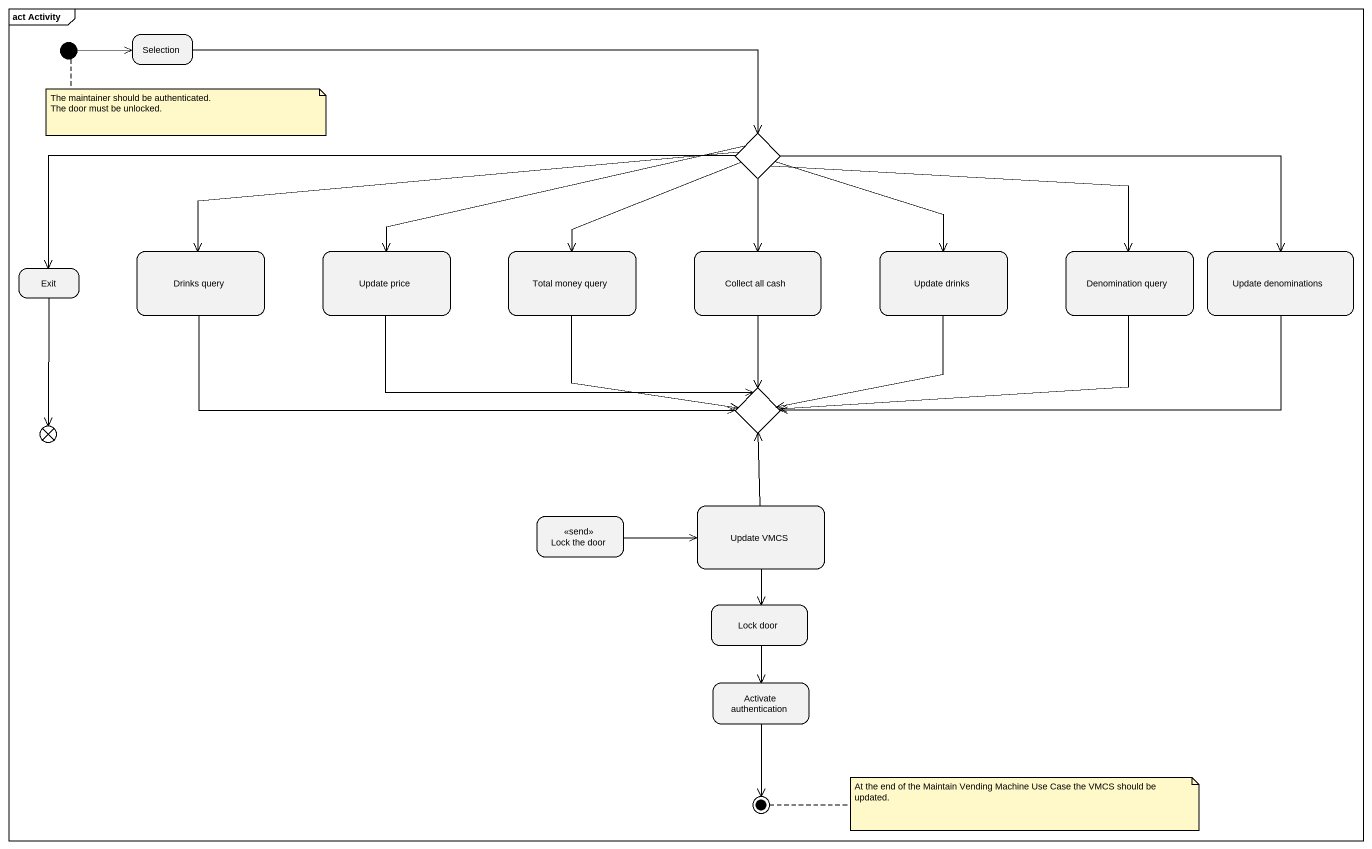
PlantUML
@startuml
mainframe act Activity
hide empty description
state Selection
state initial1 <<start>>
state choice1 <<choice>>
state Exit
state "Drinks query" as Drinks_query
state "Update price" as Update_price
state "Total money query" as Total_money_query
state "Collect all cash" as Collect_all_cash
state "Update drinks" as Update_drinks
state "Denomination query" as Denomination_query
state "Update denominations" as Update_denominations
state choice2 <<choice>>
state flowfinal1 <<end>>
state "Lock the door" as Lock_the_door <<send>>
state "Update VMCS" as Update_VMCS
state "Lock door" as Lock_door
state "Activate authentication" as Activate_authentication
state final1 <<end>>
Selection -right-> choice1
initial1 -right-> Selection
choice1 -left-> Exit
choice1 -left-> Drinks_query
choice1 -left-> Update_price
choice1 --> Total_money_query
choice1 --> Collect_all_cash
choice1 --> Update_drinks
choice1 -right-> Denomination_query
choice1 -right-> Update_denominations
Exit --> flowfinal1
Drinks_query -right-> choice2
Update_price -right-> choice2
Total_money_query --> choice2
Collect_all_cash --> choice2
Update_drinks --> choice2
Denomination_query -left-> choice2
Update_denominations -left-> choice2
Lock_the_door -right-> Update_VMCS
Update_VMCS -up-> choice2
Update_VMCS --> Lock_door
Lock_door --> Activate_authentication
Activate_authentication --> final1
note right of initial1
  The maintainer should be authenticated.
  The door must be unlocked.
end note
note right of final1 : At the end of the Maintain Vending Machine Use Case the VMCS should be updated.
@enduml
